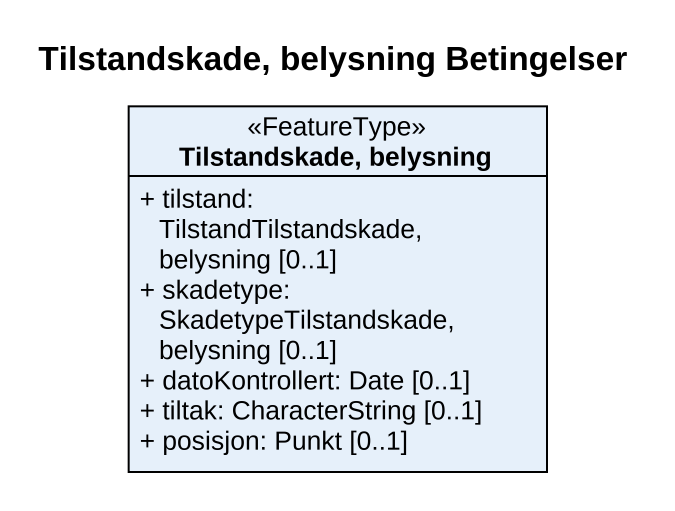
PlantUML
@startuml
title Tilstandskade, belysning Betingelser
hide circle
hide empty members
skinparam classAttributeIconSize 0
class "Tilstandskade, belysning" as Tilstandskade_belysning <<FeatureType>> {
  + tilstand: TilstandTilstandskade, belysning [0..1]
  + skadetype: SkadetypeTilstandskade, belysning [0..1]
  + datoKontrollert: Date [0..1]
  + tiltak: CharacterString [0..1]
  + posisjon: Punkt [0..1]
}
@enduml
